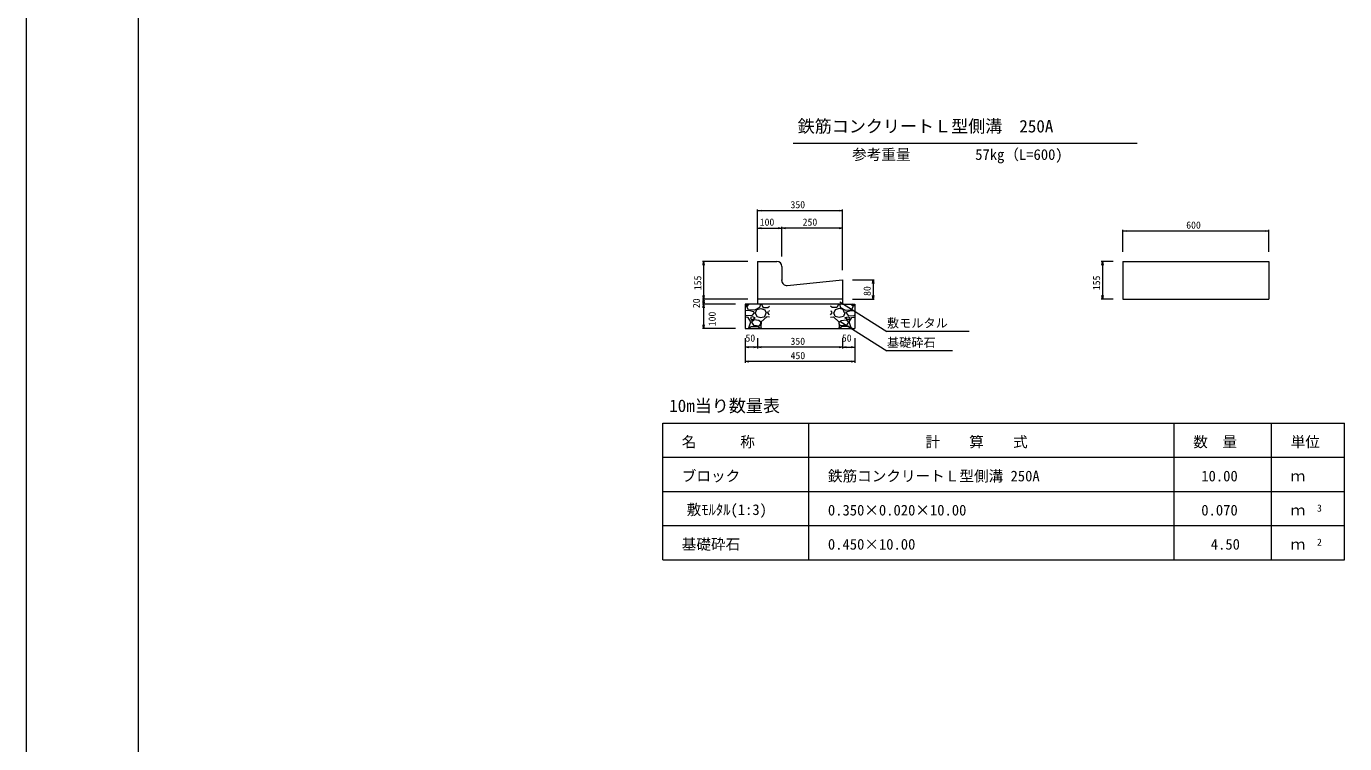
# Model space of a CAD drawing. Units: millimetres on the paper. Extents: x 0 to 841, y 0 to 594.
# Drawn here: x 0 to 270.6, y 299.7 to 446.9 of the extents above; entities that cross this region are included whole.
import ezdxf
from ezdxf.enums import TextEntityAlignment as Align

# ---------------------------------------------------------------- set-up
doc = ezdxf.new("R2010")
doc.units = ezdxf.units.MM
for name, color, linetype, lineweight in [('D-MTR-FRAM（材料表図枠）', 2, 'Continuous', 18), ('D-STR-DIM（寸法）', 7, 'Continuous', 18), ('D-STR-HTXT（旗揚げ）', 7, 'Continuous', 18), ('D-STR-STRn（構造物）', 7, 'Continuous', 18), ('D-STR（構造物外形線）', 1, 'Continuous', 18), ('D-TTL(外枠）', 2, 'Continuous', 18), ('DEFPOINTS_2', 8, 'Continuous', 18)]:
    doc.layers.add(name, color=color, linetype=linetype, lineweight=lineweight)
for name, color, linetype in [('D-MTR-TXT(文字列）', 7, 'Continuous'), ('D-MTR（材料表タイトル）', 7, 'Continuous'), ('D-STR-TXT（文字）', 7, 'Continuous'), ('D-TTL-TXT（文字）', 7, 'Continuous')]:
    doc.layers.add(name, color=color, linetype=linetype)
doc.styles.add('ＭＳ ゴシック', font='')
doc.styles.get('ＭＳ ゴシック').set_extended_font_data('MS Gothic')

msp = doc.modelspace()

# ---------------------------------------------------------------- linework, layer by layer
at = {"layer": 'D-MTR-FRAM（材料表図枠）'}
for p, q in [((130.627, 365.468), (270.627, 365.468)), ((130.627, 337.468), (130.627, 365.468)), ((160.627, 337.468), (160.627, 365.468)), ((235.627, 337.468), (235.627, 365.468)), ((255.627, 337.468), (255.627, 365.468)), ((270.627, 337.468), (270.627, 365.468)), ((130.627, 358.468), (270.627, 358.468)), ((130.627, 351.468), (270.627, 351.468)), ((130.627, 344.468), (270.627, 344.468)), ((130.627, 337.468), (270.627, 337.468))]:
    msp.add_line(p, q, dxfattribs=at)
at = {"layer": 'D-STR-DIM（寸法）'}
for p, q in [((150.077, 400.628), (150.077, 409.32)), ((150.077, 409.07), (150.827, 409.195)), ((150.077, 409.07), (150.177, 409.07)), ((150.827, 408.945), (150.077, 409.07)), ((150.177, 409.07), (167.477, 409.07)), ((166.827, 409.195), (167.577, 409.07)), ((167.577, 409.07), (166.827, 408.945)), ((167.577, 409.07), (167.477, 409.07)), ((167.577, 396.878), (167.577, 409.32)), ((150.077, 400.628), (150.077, 405.742)), ((150.077, 405.492), (150.827, 405.617)), ((150.077, 405.492), (150.177, 405.492)), ((150.827, 405.367), (150.077, 405.492)), ((150.177, 405.492), (154.977, 405.492)), ((154.327, 405.617), (155.077, 405.492)), ((155.077, 405.492), (154.327, 405.367)), ((155.077, 405.492), (154.977, 405.492)), ((155.077, 399.628), (155.077, 405.742)), ((155.077, 399.628), (155.077, 405.742)), ((155.077, 405.492), (155.827, 405.617)), ((155.077, 405.492), (155.177, 405.492)), ((155.827, 405.367), (155.077, 405.492)), ((167.477, 405.492), (155.177, 405.492)), ((166.827, 405.617), (167.577, 405.492)), ((167.577, 405.492), (166.827, 405.367)), ((167.577, 405.492), (167.477, 405.492)), ((167.577, 396.878), (167.577, 405.742)), ((225.077, 400.628), (225.077, 405.135)), ((225.077, 404.885), (225.827, 405.01)), ((225.077, 404.885), (225.177, 404.885)), ((225.827, 404.76), (225.077, 404.885)), ((254.977, 404.885), (225.177, 404.885)), ((254.327, 405.01), (255.077, 404.885)), ((255.077, 404.885), (254.327, 404.76)), ((255.077, 404.885), (254.977, 404.885)), ((255.077, 400.628), (255.077, 405.135)), ((148.077, 398.628), (138.788, 398.628)), ((138.913, 397.878), (139.038, 398.628)), ((139.038, 398.628), (139.038, 398.528)), ((139.038, 398.628), (139.163, 397.878)), ((139.038, 398.528), (139.038, 390.978)), ((223.077, 398.628), (220.666, 398.628)), ((220.791, 397.878), (220.916, 398.628)), ((220.916, 398.628), (220.916, 398.528)), ((220.916, 398.628), (221.041, 397.878)), ((220.916, 398.528), (220.916, 390.978)), ((169.577, 394.878), (174.07, 394.878)), ((173.695, 394.128), (173.82, 394.878)), ((173.82, 394.878), (173.82, 394.778)), ((173.82, 394.878), (173.945, 394.128)), ((173.82, 394.778), (173.82, 390.978)), ((148.077, 390.878), (138.788, 390.878)), ((148.077, 390.878), (138.788, 390.878)), ((145.577, 389.878), (138.788, 389.878)), ((145.577, 389.878), (138.788, 389.878)), ((139.038, 390.878), (138.913, 391.628)), ((138.913, 390.128), (139.038, 390.878)), ((139.038, 389.878), (138.913, 390.628)), ((138.913, 389.128), (139.038, 389.878)), ((139.163, 391.628), (139.038, 390.878)), ((139.038, 390.878), (139.038, 390.978)), ((139.038, 390.878), (139.038, 390.778)), ((139.038, 390.878), (139.163, 390.128)), ((139.038, 390.778), (139.038, 389.978)), ((139.163, 390.628), (139.038, 389.878)), ((139.038, 389.878), (139.038, 389.978)), ((139.038, 389.878), (139.038, 389.778)), ((139.038, 389.878), (139.163, 389.128)), ((139.038, 389.778), (139.038, 384.978)), ((169.577, 390.878), (174.07, 390.878)), ((173.82, 390.878), (173.695, 391.628)), ((173.945, 391.628), (173.82, 390.878)), ((173.82, 390.878), (173.82, 390.978)), ((223.077, 390.878), (220.666, 390.878)), ((220.916, 390.878), (220.791, 391.628)), ((221.041, 391.628), (220.916, 390.878)), ((220.916, 390.878), (220.916, 390.978)), ((145.577, 384.878), (138.788, 384.878)), ((139.038, 384.878), (138.913, 385.628)), ((139.163, 385.628), (139.038, 384.878)), ((139.038, 384.878), (139.038, 384.978)), ((147.577, 382.878), (147.577, 380.806)), ((147.577, 382.878), (147.577, 377.868)), ((150.077, 382.878), (150.077, 380.806)), ((150.077, 382.878), (150.077, 380.806)), ((167.577, 382.878), (167.577, 380.806)), ((167.577, 382.878), (167.577, 380.806)), ((170.077, 382.878), (170.077, 380.806)), ((170.077, 382.878), (170.077, 377.868)), ((147.577, 381.056), (148.327, 381.181)), ((147.577, 381.056), (147.677, 381.056)), ((148.327, 380.931), (147.577, 381.056)), ((149.977, 381.056), (147.677, 381.056)), ((149.327, 381.181), (150.077, 381.056)), ((150.077, 381.056), (149.327, 380.931)), ((150.077, 381.056), (149.977, 381.056)), ((150.077, 381.056), (150.827, 381.181)), ((150.077, 381.056), (150.177, 381.056)), ((150.827, 380.931), (150.077, 381.056)), ((167.477, 381.056), (150.177, 381.056)), ((166.827, 381.181), (167.577, 381.056)), ((167.577, 381.056), (166.827, 380.931)), ((167.577, 381.056), (167.477, 381.056)), ((167.577, 381.056), (168.327, 381.181)), ((167.577, 381.056), (167.677, 381.056)), ((168.327, 380.931), (167.577, 381.056)), ((167.677, 381.056), (169.977, 381.056)), ((169.327, 381.181), (170.077, 381.056)), ((170.077, 381.056), (169.327, 380.931)), ((170.077, 381.056), (169.977, 381.056)), ((147.577, 378.118), (148.327, 378.243)), ((147.577, 378.118), (147.677, 378.118)), ((148.327, 377.993), (147.577, 378.118)), ((169.977, 378.118), (147.677, 378.118)), ((169.327, 378.243), (170.077, 378.118)), ((170.077, 378.118), (169.327, 377.993)), ((170.077, 378.118), (169.977, 378.118))]:
    msp.add_line(p, q, dxfattribs=at)
at = {"layer": 'D-STR-HTXT（旗揚げ）'}
for p, q in [((157.447, 422.887), (228.051, 422.887)), ((167.022, 390.342), (176.667, 384.282)), ((167.022, 386.379), (176.667, 380.319)), ((193.523, 384.282), (176.667, 384.282)), ((190.141, 380.305), (176.667, 380.305))]:
    msp.add_line(p, q, dxfattribs=at)
at = {"layer": 'D-STR-STRn（構造物）'}
for p, q in [((150.077, 389.878), (147.577, 389.878)), ((147.577, 389.878), (147.577, 384.878)), ((147.577, 389.443), (148.14, 389.878)), ((147.886, 389.326), (148.383, 389.878)), ((150.077, 390.878), (150.077, 389.878)), ((167.577, 389.878), (150.077, 389.878)), ((150.738, 389.875), (150.538, 389.175)), ((150.908, 389.878), (151.178, 389.237)), ((166.747, 389.878), (166.477, 389.237)), ((166.917, 389.875), (167.117, 389.175)), ((167.577, 390.878), (167.577, 389.878)), ((167.577, 389.878), (170.077, 389.878)), ((169.769, 389.326), (169.272, 389.878)), ((170.077, 389.443), (169.514, 389.878)), ((170.077, 389.878), (170.077, 384.878)), ((148.34, 388.57), (147.577, 388.489)), ((147.784, 387.492), (147.577, 387.718)), ((148.187, 387.17), (147.577, 387.221)), ((148.933, 387.578), (147.783, 387.478)), ((148.246, 388.723), (147.896, 389.323)), ((148.747, 386.278), (148.197, 387.178)), ((149.483, 388.636), (148.233, 388.736)), ((149.334, 388.328), (148.334, 388.578)), ((148.684, 387.125), (148.884, 386.625)), ((149.035, 387.274), (148.685, 387.124)), ((148.884, 386.627), (149.634, 387.077)), ((149.386, 388.076), (148.936, 387.576)), ((149.638, 387.076), (149.038, 387.276)), ((149.387, 388.072), (149.337, 388.322)), ((150.538, 389.172), (149.488, 388.622)), ((149.632, 388.077), (149.932, 387.377)), ((149.685, 388.075), (149.985, 388.775)), ((149.932, 387.372), (150.782, 387.122)), ((149.987, 388.775), (150.787, 389.025)), ((150.784, 389.025), (151.584, 388.725)), ((150.789, 387.122), (151.639, 387.372)), ((151.987, 387.275), (150.837, 386.225)), ((151.183, 389.223), (152.233, 389.173)), ((151.587, 388.724), (151.887, 388.074)), ((151.634, 387.378), (151.884, 388.078)), ((152.577, 387.221), (151.987, 387.27)), ((152.577, 387.718), (152.234, 388.092)), ((152.235, 388.077), (152.385, 388.477)), ((152.236, 389.179), (152.577, 389.443)), ((152.577, 388.489), (152.39, 388.47)), ((165.418, 389.179), (165.077, 389.443)), ((165.077, 388.489), (165.264, 388.47)), ((165.077, 387.718), (165.42, 388.092)), ((165.077, 387.221), (165.667, 387.27)), ((165.42, 388.077), (165.27, 388.477)), ((166.472, 389.223), (165.422, 389.173)), ((165.667, 387.275), (166.817, 386.225)), ((166.068, 388.724), (165.768, 388.074)), ((166.02, 387.378), (165.77, 388.078)), ((166.866, 387.122), (166.016, 387.372)), ((166.87, 389.025), (166.07, 388.725)), ((167.668, 388.775), (166.868, 389.025)), ((167.723, 387.372), (166.873, 387.122)), ((167.116, 389.172), (168.166, 388.622)), ((167.97, 388.075), (167.67, 388.775)), ((168.023, 388.077), (167.723, 387.377)), ((168.017, 387.076), (168.617, 387.276)), ((168.77, 386.627), (168.02, 387.077)), ((168.172, 388.636), (169.422, 388.736)), ((168.268, 388.072), (168.318, 388.322)), ((168.269, 388.076), (168.719, 387.576)), ((168.32, 388.328), (169.32, 388.578)), ((168.619, 387.274), (168.969, 387.124)), ((168.722, 387.578), (169.872, 387.478)), ((168.97, 387.125), (168.77, 386.625)), ((168.908, 386.278), (169.458, 387.178)), ((169.314, 388.57), (170.077, 388.489)), ((169.409, 388.723), (169.759, 389.323)), ((169.467, 387.17), (170.077, 387.221)), ((169.87, 387.492), (170.077, 387.718)), ((147.577, 384.878), (170.077, 384.878)), ((148.14, 384.878), (148.336, 385.029)), ((148.337, 385.024), (148.737, 386.274)), ((148.383, 384.878), (148.786, 385.326)), ((148.786, 385.326), (150.086, 385.326)), ((148.884, 386.177), (149.284, 385.577)), ((149.386, 386.675), (148.886, 386.175)), ((149.288, 385.573), (150.538, 385.423)), ((150.392, 386.528), (149.392, 386.678)), ((150.084, 385.337), (150.734, 384.887)), ((150.797, 386.165), (150.397, 386.515)), ((150.537, 385.426), (150.787, 385.876)), ((150.778, 385.187), (150.908, 384.878)), ((150.834, 386.228), (150.784, 385.178)), ((150.786, 385.876), (150.786, 386.176)), ((166.877, 385.187), (166.747, 384.878)), ((166.821, 386.228), (166.871, 385.178)), ((166.858, 386.165), (167.258, 386.515)), ((167.117, 385.426), (166.867, 385.876)), ((166.869, 385.876), (166.869, 386.176)), ((167.57, 385.337), (166.92, 384.887)), ((168.367, 385.573), (167.117, 385.423)), ((167.263, 386.528), (168.263, 386.678)), ((168.869, 385.326), (167.569, 385.326)), ((168.269, 386.675), (168.769, 386.175)), ((168.77, 386.177), (168.37, 385.577)), ((169.272, 384.878), (168.869, 385.326)), ((169.318, 385.024), (168.918, 386.274)), ((169.514, 384.878), (169.318, 385.029))]:
    msp.add_line(p, q, dxfattribs=at)
at = {"layer": 'D-STR（構造物外形線）'}
for p, q in [((150.077, 398.628), (154.077, 398.628)), ((150.077, 398.628), (150.077, 390.878)), ((225.077, 398.628), (225.077, 390.878)), ((225.077, 398.628), (255.077, 398.628)), ((255.077, 398.628), (255.077, 390.878)), ((155.077, 397.628), (155.077, 394.878)), ((155.077, 394.733), (155.077, 394.878)), ((156.177, 393.738), (167.577, 394.878)), ((167.577, 394.878), (167.577, 390.878)), ((167.577, 390.878), (150.077, 390.878)), ((225.077, 390.878), (255.077, 390.878))]:
    msp.add_line(p, q, dxfattribs=at)
for centre, start, end in [((154.077, 397.628), 0, 90), ((156.077, 394.733), 180, 275.88296)]:
    msp.add_arc(centre, 1, start, end, dxfattribs=at)
at = {"layer": 'D-TTL(外枠）'}
msp.add_line((23, 20), (23, 574), dxfattribs=at)
at = {"layer": 'DEFPOINTS_2'}
msp.add_line((0, 0), (0, 594), dxfattribs=at)

# ---------------------------------------------------------------- texts
at = {"layer": 'D-MTR-TXT(文字列）', "style": 'ＭＳ ゴシック'}
for s, height, p in [('参考重量', 2.199, (169.514, 418.821)), ('57kg（L=600)', 2.199, (194.786, 418.821)), ('名\u3000\u3000\u3000称', 2.199, (134.55, 359.871)), ('計\u3000\u3000算\u3000\u3000式', 2.199, (184.558, 359.871)), ('数\u3000量', 2.199, (239.55, 359.871)), ('単位', 2.199, (259.55, 359.871)), ('ブロック', 2.199, (134.55, 352.871)), ('鉄筋コンクリートＬ型側溝 250A', 2.199, (164.55, 352.871)), ('10.00', 2.199, (241.201, 352.871)), ('ｍ', 2.199, (259.55, 352.871)), ('敷ﾓﾙﾀﾙ(1:3)', 2.199, (135.55, 345.971)), ('0.350×0.020×10.00', 2.199, (164.55, 345.871)), ('0.070', 2.199, (241.201, 345.871)), ('ｍ', 2.199, (259.55, 345.871)), ('3', 1.466, (264.952, 346.876)), ('基礎砕石', 2.199, (134.55, 338.871)), ('0.450×10.00', 2.199, (164.55, 338.871)), ('4.50', 2.199, (243.15, 338.871)), ('ｍ', 2.199, (259.55, 338.871)), ('2', 1.466, (264.952, 339.876))]:
    msp.add_text(s, height=height, dxfattribs=at).set_placement(p, align=Align.BOTTOM_LEFT)
at = {"layer": 'D-MTR（材料表タイトル）', "style": 'ＭＳ ゴシック'}
msp.add_text('10m当り数量表', height=2.566, dxfattribs=at).set_placement((131.969, 366.993), align=Align.BOTTOM_LEFT)
at = {"layer": 'D-STR-DIM（寸法）', "style": 'ＭＳ ゴシック'}
for s, p in [('350', (156.873, 409.12)), ('100', (150.552, 405.542)), ('250', (159.368, 405.542)), ('600', (238.108, 404.935)), ('50', (147.625, 381.752)), ('350', (156.873, 381.106)), ('50', (167.421, 381.752)), ('450', (156.888, 378.168))]:
    msp.add_text(s, height=1.466, dxfattribs=at).set_placement(p, align=Align.BOTTOM_LEFT)
for s, p in [('155', (138.988, 392.753)), ('155', (220.866, 392.753)), ('80', (173.77, 391.573)), ('20', (138.713, 389.068)), ('100', (141.941, 385.352))]:
    msp.add_text(s, height=1.466, rotation=90, dxfattribs=at).set_placement(p, align=Align.BOTTOM_LEFT)
at = {"layer": 'D-STR-TXT（文字）', "style": 'ＭＳ ゴシック'}
for s, p in [('敷モルタル', (176.667, 384.535)), ('基礎砕石', (176.667, 380.558))]:
    msp.add_text(s, height=1.833, dxfattribs=at).set_placement(p, align=Align.BOTTOM_LEFT)
at = {"layer": 'D-TTL-TXT（文字）', "style": 'ＭＳ ゴシック'}
msp.add_text('鉄筋コンクリートＬ型側溝\u3000250A', height=2.566, dxfattribs=at).set_placement((158.345, 424.336), align=Align.BOTTOM_LEFT)

doc.saveas('drawing.dxf')
